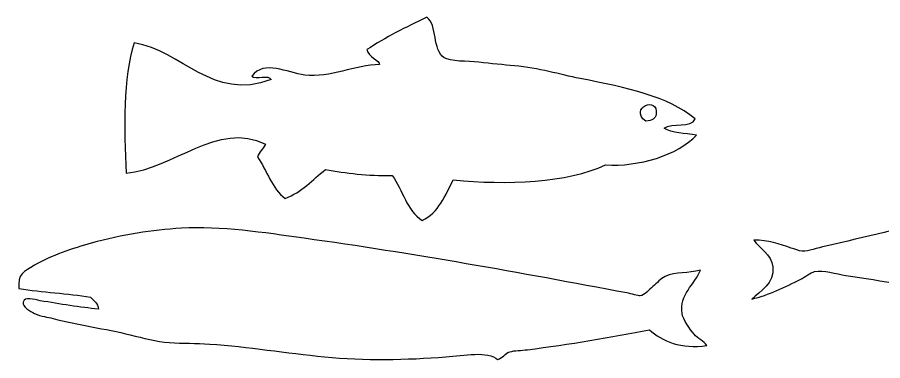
# Model space of a CAD drawing. Header units: centimetres. Extents: x -66 to 65, y -66 to 66.
# Drawn here: x 26.17 to 41.07, y -65.39 to -59.48 of the extents above; entities that cross this region are included whole.
import ezdxf

# ---------------------------------------------------------------- set-up
doc = ezdxf.new("R2010")
doc.units = ezdxf.units.CM
doc.header["$MEASUREMENT"] = 0
doc.layers.add('Layer 1', color=7, linetype='Continuous')

msp = doc.modelspace()

# ---------------------------------------------------------------- linework, layer by layer
at = {"layer": 'Layer 1'}
for points, knots in [([(37.8439, -61.22914), (37.77506, -61.39181), (37.44279, -61.29105), (37.30812, -61.38789), (37.30812, -61.38789), (37.4402, -61.48071), (37.66711, -61.47867), (37.86375, -61.50695), (37.86375, -61.50695), (37.54548, -61.85882), (36.86683, -62.05509), (36.29609, -62.02289), (36.29609, -62.02289), (35.6477, -62.32875), (34.59508, -62.36772), (33.67671, -62.28086), (33.67671, -62.28086), (33.53389, -62.54814), (33.42242, -62.8468), (33.14093, -62.97539), (33.14093, -62.97539), (32.87439, -62.81196), (32.80475, -62.45167), (32.62499, -62.20148), (32.62499, -62.20148), (32.19798, -62.21177), (31.82984, -62.16317), (31.47405, -62.10226), (31.47405, -62.10226), (31.24905, -62.27413), (31.06921, -62.49117), (30.77952, -62.59835), (30.77952, -62.59835), (30.55391, -62.42706), (30.46427, -62.11985), (30.30327, -61.88397), (30.30327, -61.88397), (30.33465, -61.79629), (30.40201, -61.74461), (30.44218, -61.66569), (30.44218, -61.66569), (29.61922, -61.25273), (28.85685, -62.09741), (28.04109, -62.16178), (28.04109, -62.16178), (28.00706, -61.40343), (27.9869, -60.51409), (28.18, -59.91944), (28.18, -59.91944), (29.00423, -60.05562), (29.52223, -60.93277), (30.54141, -60.55444), (30.54141, -60.55444), (30.5022, -60.46133), (30.27445, -60.55682), (30.20407, -60.49491), (30.20407, -60.49491), (30.41698, -60.20818), (30.81798, -60.43898), (31.11688, -60.47507), (31.11688, -60.47507), (31.56114, -60.52873), (31.98598, -60.30211), (32.40672, -60.29648), (32.40672, -60.29648), (32.40233, -60.2211), (32.21138, -60.16138), (32.18844, -60.03851), (32.18844, -60.03851), (32.50785, -59.82877), (32.85871, -59.65045), (33.22032, -59.48288), (33.22032, -59.48288), (33.40307, -59.60803), (33.31568, -60.04986), (33.51798, -60.17741), (33.51798, -60.17741), (33.62447, -60.24456), (33.92105, -60.23488), (34.11329, -60.25679), (34.11329, -60.25679), (34.3271, -60.28116), (34.54623, -60.29899), (34.72845, -60.31632), (34.72845, -60.31632), (35.15141, -60.35656), (35.51223, -60.4656), (35.85954, -60.5346), (35.85954, -60.5346), (36.69521, -60.70067), (37.35331, -60.83539), (37.8439, -61.22914)], [0, 0, 0, 0, 0.04166667, 0.04166667, 0.04166667, 0.04166667, 0.08333333, 0.08333333, 0.08333333, 0.08333333, 0.125, 0.125, 0.125, 0.125, 0.16666667, 0.16666667, 0.16666667, 0.16666667, 0.20833333, 0.20833333, 0.20833333, 0.20833333, 0.25, 0.25, 0.25, 0.25, 0.29166667, 0.29166667, 0.29166667, 0.29166667, 0.33333333, 0.33333333, 0.33333333, 0.33333333, 0.375, 0.375, 0.375, 0.375, 0.41666667, 0.41666667, 0.41666667, 0.41666667, 0.45833333, 0.45833333, 0.45833333, 0.45833333, 0.5, 0.5, 0.5, 0.5, 0.54166667, 0.54166667, 0.54166667, 0.54166667, 0.58333333, 0.58333333, 0.58333333, 0.58333333, 0.625, 0.625, 0.625, 0.625, 0.66666667, 0.66666667, 0.66666667, 0.66666667, 0.70833333, 0.70833333, 0.70833333, 0.70833333, 0.75, 0.75, 0.75, 0.75, 0.79166667, 0.79166667, 0.79166667, 0.79166667, 0.83333333, 0.83333333, 0.83333333, 0.83333333, 0.875, 0.875, 0.875, 0.875, 0.91666667, 0.91666667, 0.91666667, 0.91666667, 1, 1, 1, 1]), ([(37.16921, -61.14977), (37.22088, -60.82568), (36.68981, -61.04042), (36.99062, -61.26883), (36.99062, -61.26883), (37.10494, -61.25243), (37.15593, -61.23298), (37.16921, -61.14977)], [0, 0, 0, 0, 0.33333333, 0.33333333, 0.33333333, 0.33333333, 1, 1, 1, 1]), ([(38.85278, -63.31568), (39.09675, -63.31504), (39.29778, -63.38651), (39.49447, -63.45075), (39.49447, -63.45075), (39.55355, -63.47009), (39.62901, -63.50338), (39.68584, -63.50705), (39.68584, -63.50705), (39.7954, -63.51414), (39.9469, -63.44974), (40.09108, -63.41701), (40.09108, -63.41701), (40.77352, -63.26191), (41.44294, -63.11644), (42.06111, -62.91044), (42.06111, -62.91044), (42.30984, -62.82752), (42.55699, -62.75068), (42.73651, -62.59524), (42.73651, -62.59524), (42.7943, -62.316), (42.58943, -62.15352), (42.62396, -61.89724), (42.62396, -61.89724), (42.81904, -61.99744), (43.00425, -62.11936), (43.18678, -62.25752), (43.18678, -62.25752), (43.3717, -62.39741), (43.54725, -62.58923), (43.78342, -62.66278), (43.78342, -62.66278), (43.93844, -62.71101), (44.12116, -62.73255), (44.28999, -62.76406), (44.28999, -62.76406), (44.79175, -62.8578), (45.3406, -62.90122), (45.85476, -63.02298), (45.85476, -63.02298), (46.41083, -63.15469), (46.80427, -63.50389), (47.34071, -63.66465), (47.34071, -63.66465), (47.40709, -63.68452), (47.49951, -63.68973), (47.50959, -63.78845), (47.50959, -63.78845), (47.04625, -63.80083), (46.67105, -63.87941), (46.29383, -63.9686), (46.29383, -63.9686), (45.91947, -64.0571), (45.55189, -64.16646), (45.10048, -64.17119), (45.10048, -64.17119), (44.84103, -64.59093), (44.54303, -64.97211), (43.98605, -65.09435), (43.98605, -65.09435), (44.075, -64.82678), (44.19483, -64.59016), (44.28998, -64.3288), (44.28998, -64.3288), (42.96339, -64.30798), (41.67505, -64.11584), (40.44, -63.92356), (40.44, -63.92356), (40.27053, -63.89715), (40.05485, -63.82461), (39.89964, -63.85601), (39.89964, -63.85601), (39.82741, -63.87064), (39.74063, -63.94584), (39.65199, -63.99111), (39.65199, -63.99111), (39.40558, -64.11705), (39.10213, -64.26117), (38.81898, -64.3288), (38.81898, -64.3288), (38.95643, -64.19204), (39.21088, -64.06464), (39.17921, -63.7772), (39.17921, -63.7772), (39.15488, -63.55613), (38.94832, -63.45024), (38.85278, -63.31568)], [0, 0, 0, 0, 0.04347826, 0.04347826, 0.04347826, 0.04347826, 0.08695652, 0.08695652, 0.08695652, 0.08695652, 0.13043478, 0.13043478, 0.13043478, 0.13043478, 0.17391304, 0.17391304, 0.17391304, 0.17391304, 0.2173913, 0.2173913, 0.2173913, 0.2173913, 0.26086957, 0.26086957, 0.26086957, 0.26086957, 0.30434783, 0.30434783, 0.30434783, 0.30434783, 0.34782609, 0.34782609, 0.34782609, 0.34782609, 0.39130435, 0.39130435, 0.39130435, 0.39130435, 0.43478261, 0.43478261, 0.43478261, 0.43478261, 0.47826087, 0.47826087, 0.47826087, 0.47826087, 0.52173913, 0.52173913, 0.52173913, 0.52173913, 0.56521739, 0.56521739, 0.56521739, 0.56521739, 0.60869565, 0.60869565, 0.60869565, 0.60869565, 0.65217391, 0.65217391, 0.65217391, 0.65217391, 0.69565217, 0.69565217, 0.69565217, 0.69565217, 0.73913043, 0.73913043, 0.73913043, 0.73913043, 0.7826087, 0.7826087, 0.7826087, 0.7826087, 0.82608696, 0.82608696, 0.82608696, 0.82608696, 0.86956522, 0.86956522, 0.86956522, 0.86956522, 0.91304348, 0.91304348, 0.91304348, 0.91304348, 1, 1, 1, 1]), ([(37.93354, -63.83227), (37.8344, -64.07727), (37.56664, -64.24912), (37.61599, -64.57736), (37.61599, -64.57736), (37.63155, -64.6806), (37.75429, -64.85184), (37.82364, -64.93156), (37.82364, -64.93156), (37.8909, -65.00887), (37.98586, -65.05057), (38.04354, -65.12703), (38.04354, -65.12703), (37.60026, -65.19548), (37.27307, -65.05377), (37.05416, -64.85832), (37.05416, -64.85832), (36.40249, -64.98678), (35.67309, -65.10653), (34.95324, -65.20035), (34.95324, -65.20035), (34.84595, -65.21432), (34.73647, -65.20977), (34.64791, -65.23694), (34.64791, -65.23694), (34.56248, -65.26321), (34.52713, -65.34158), (34.44024, -65.37132), (34.44024, -65.37132), (34.27498, -65.21712), (33.85009, -65.2984), (33.54862, -65.32242), (33.54862, -65.32242), (32.87491, -65.37616), (32.14535, -65.38867), (31.45992, -65.32242), (31.45992, -65.32242), (30.79841, -65.25855), (30.1479, -65.14957), (29.48115, -65.1026), (29.48115, -65.1026), (29.24792, -65.08617), (29.01559, -65.09466), (28.78493, -65.07818), (28.78493, -65.07818), (28.56294, -65.06225), (28.33554, -64.99788), (28.1131, -64.9438), (28.1131, -64.9438), (27.68678, -64.84014), (27.20804, -64.77547), (26.78177, -64.66287), (26.78177, -64.66287), (26.68768, -64.63797), (26.58378, -64.63046), (26.46416, -64.57738), (26.46416, -64.57738), (26.39063, -64.54473), (26.24866, -64.45901), (26.26877, -64.38191), (26.26877, -64.38191), (26.29531, -64.27967), (26.4539, -64.33934), (26.56188, -64.35749), (26.56188, -64.35749), (26.90356, -64.41498), (27.2481, -64.46965), (27.56343, -64.50407), (27.56343, -64.50407), (27.55711, -64.39649), (27.48138, -64.35807), (27.4291, -64.29642), (27.4291, -64.29642), (27.03278, -64.2326), (26.59561, -64.20982), (26.19543, -64.14987), (26.19543, -64.14987), (26.16672, -63.90248), (26.27827, -63.85674), (26.46414, -63.74678), (26.46414, -63.74678), (26.7373, -63.5852), (27.13086, -63.4536), (27.44133, -63.36811), (27.44133, -63.36811), (27.9873, -63.2178), (28.48424, -63.14171), (28.99258, -63.11157), (28.99258, -63.11157), (29.67367, -63.07133), (30.41591, -63.18655), (31.10567, -63.28262), (31.10567, -63.28262), (32.9872, -63.54474), (34.82166, -63.87579), (36.6633, -64.22311), (36.6633, -64.22311), (36.74974, -64.23949), (36.84991, -64.27748), (36.89537, -64.27203), (36.89537, -64.27203), (36.96903, -64.26317), (37.04642, -64.17117), (37.11524, -64.11323), (37.11524, -64.11323), (37.18395, -64.05534), (37.25235, -63.97385), (37.32289, -63.94226), (37.32289, -63.94226), (37.51611, -63.85561), (37.71759, -63.88948), (37.93354, -63.83227)], [0, 0, 0, 0, 0.03448276, 0.03448276, 0.03448276, 0.03448276, 0.06896552, 0.06896552, 0.06896552, 0.06896552, 0.10344828, 0.10344828, 0.10344828, 0.10344828, 0.13793103, 0.13793103, 0.13793103, 0.13793103, 0.17241379, 0.17241379, 0.17241379, 0.17241379, 0.20689655, 0.20689655, 0.20689655, 0.20689655, 0.24137931, 0.24137931, 0.24137931, 0.24137931, 0.27586207, 0.27586207, 0.27586207, 0.27586207, 0.31034483, 0.31034483, 0.31034483, 0.31034483, 0.34482759, 0.34482759, 0.34482759, 0.34482759, 0.37931034, 0.37931034, 0.37931034, 0.37931034, 0.4137931, 0.4137931, 0.4137931, 0.4137931, 0.44827586, 0.44827586, 0.44827586, 0.44827586, 0.48275862, 0.48275862, 0.48275862, 0.48275862, 0.51724138, 0.51724138, 0.51724138, 0.51724138, 0.55172414, 0.55172414, 0.55172414, 0.55172414, 0.5862069, 0.5862069, 0.5862069, 0.5862069, 0.62068966, 0.62068966, 0.62068966, 0.62068966, 0.65517241, 0.65517241, 0.65517241, 0.65517241, 0.68965517, 0.68965517, 0.68965517, 0.68965517, 0.72413793, 0.72413793, 0.72413793, 0.72413793, 0.75862069, 0.75862069, 0.75862069, 0.75862069, 0.79310345, 0.79310345, 0.79310345, 0.79310345, 0.82758621, 0.82758621, 0.82758621, 0.82758621, 0.86206897, 0.86206897, 0.86206897, 0.86206897, 0.89655172, 0.89655172, 0.89655172, 0.89655172, 0.93103448, 0.93103448, 0.93103448, 0.93103448, 1, 1, 1, 1])]:
    msp.add_open_spline(points, degree=3, knots=knots, dxfattribs=at)

doc.saveas('drawing.dxf')
